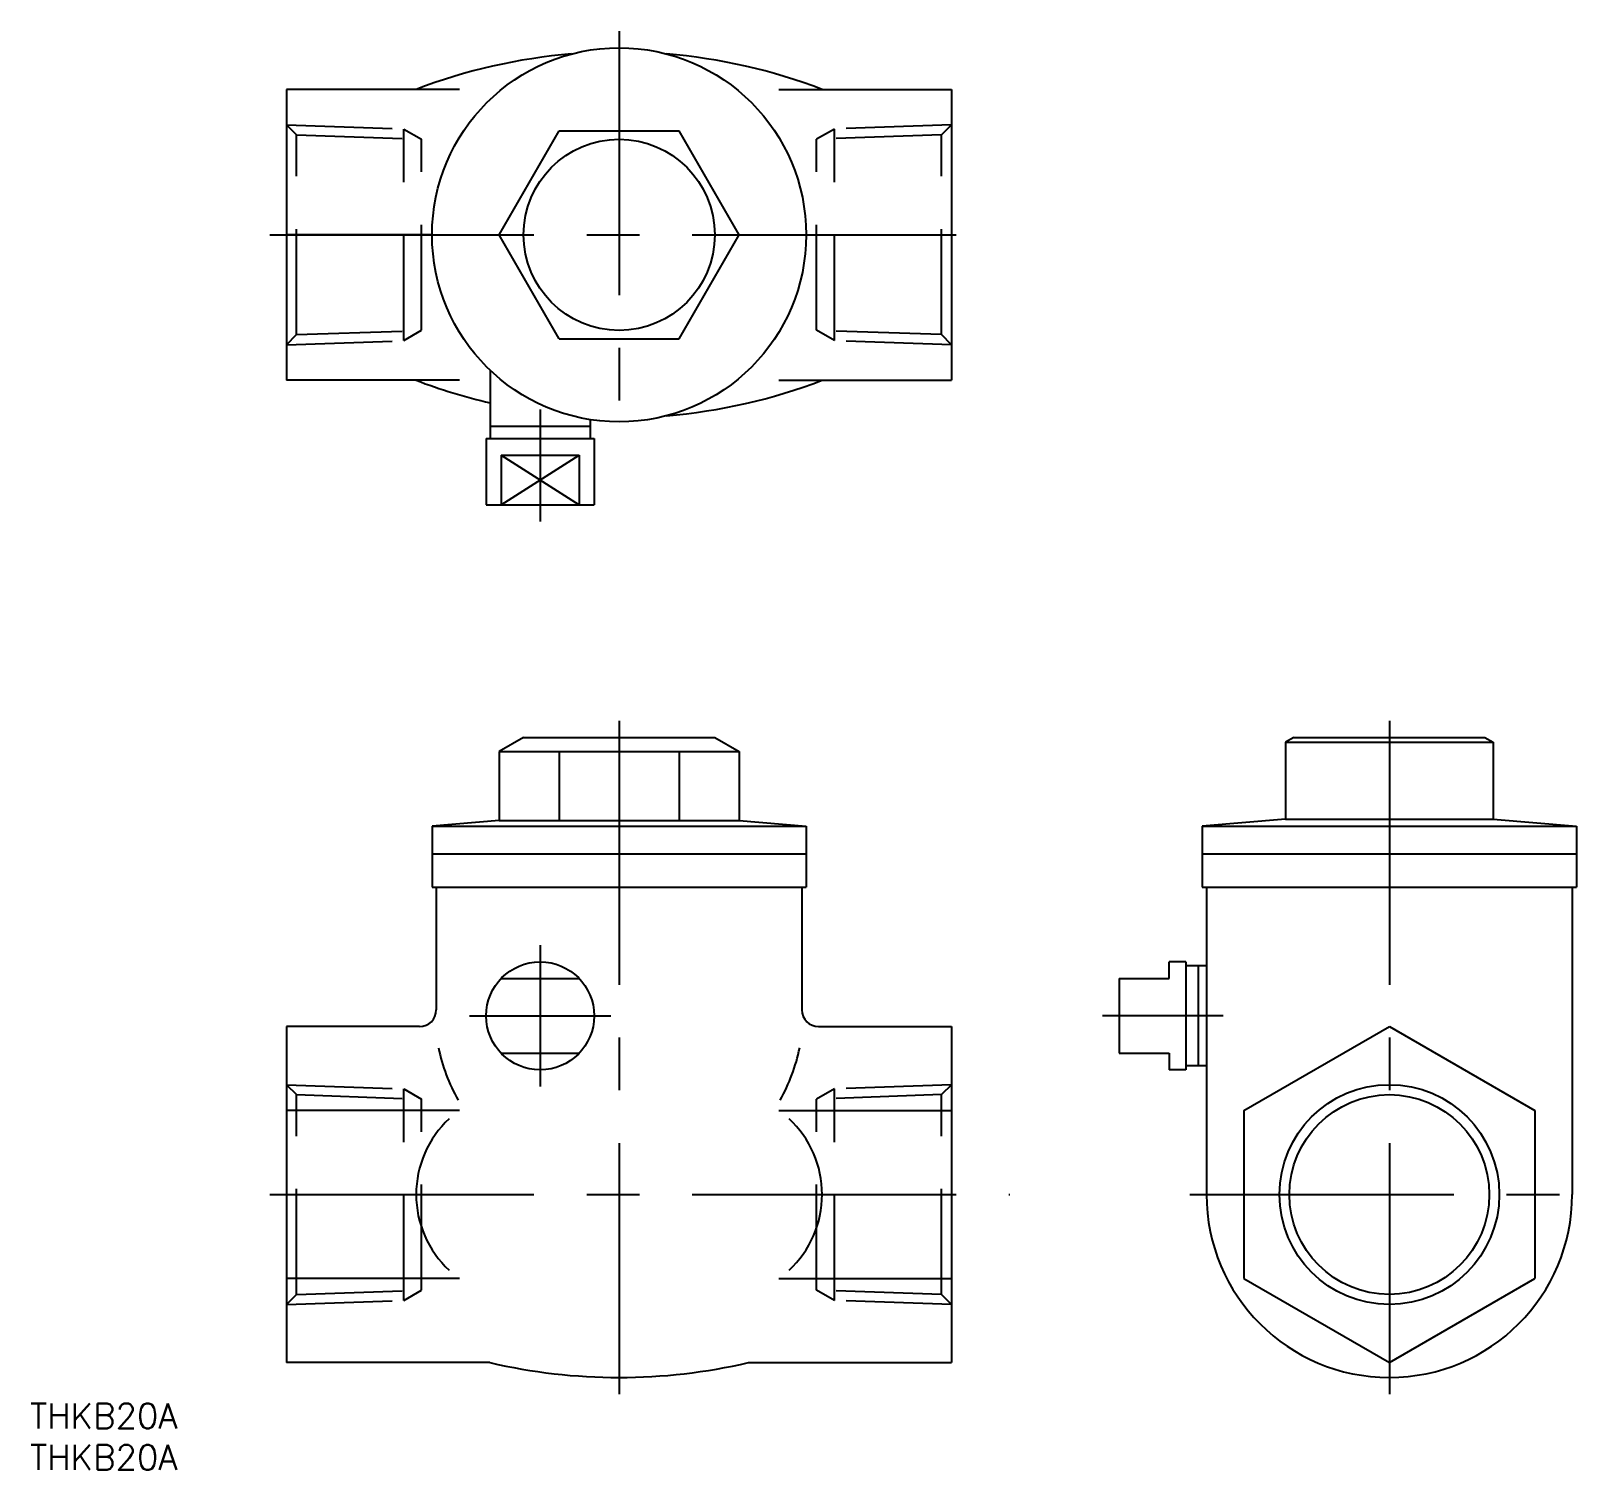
# Model space of a CAD drawing. Extents: x -163 to 24, y -33 to 140.
import ezdxf

# ---------------------------------------------------------------- set-up
doc = ezdxf.new("R2010")
doc.units = 0
doc.linetypes.add('CENTER', pattern=[50.8, 31.75, -6.35, 6.35, -6.35])
doc.linetypes.add('DASHED', pattern=[19.05, 12.7, -6.35])
doc.layers.get('0').update_dxf_attribs({"linetype": 'CONTINUOUS'})
doc.layers.add('CENTER', color=1, linetype='CENTER')
doc.styles.get("Standard").update_dxf_attribs({"font": 'txt.shx', "height": 3, "bigfont": 'bigfont.shx'})

msp = doc.modelspace()

# ---------------------------------------------------------------- linework, layer by layer
at = {"color": 7, "linetype": 'CONTINUOUS'}
for p, q in [((-132.66, 132.96), (-132.66, 97.96)), ((-111.88, 132.96), (-132.66, 132.96)), ((-73.45, 132.96), (-52.66, 132.96)), ((-52.66, 132.96), (-52.66, 97.96)), ((-107.1, 115.46), (-99.88, 127.96)), ((-99.88, 127.96), (-85.44, 127.96)), ((-78.23, 115.46), (-85.44, 127.96)), ((-115.16, 115.46), (-132.66, 115.46)), ((-99.88, 102.96), (-107.1, 115.46)), ((-85.44, 102.96), (-78.23, 115.46)), ((-70.16, 115.46), (-52.66, 115.46)), ((-99.88, 102.96), (-85.44, 102.96)), ((-111.88, 97.96), (-132.66, 97.96)), ((-108.16, 99.15), (-108.16, 90.96)), ((-73.45, 97.96), (-52.66, 97.96)), ((-108.16, 92.46), (-96.16, 92.46)), ((-96.16, 93.24), (-96.16, 90.96)), ((-108.66, 90.96), (-95.66, 90.96)), ((-108.66, 90.96), (-108.66, 82.96)), ((-95.66, 90.96), (-95.66, 82.96)), ((-106.85, 88.96), (-106.85, 82.96)), ((-106.85, 88.96), (-97.47, 88.96)), ((-97.47, 88.96), (-97.47, 82.96)), ((-108.66, 82.96), (-95.66, 82.96)), ((-104.16, 55), (-107.11, 53.3)), ((-104.16, 55), (-81.16, 55)), ((-81.16, 55), (-78.21, 53.3)), ((-11.5, 55), (-12.5, 54.42)), ((-12.5, 54.42), (12.5, 54.42)), ((-12.5, 54.42), (-12.5, 45.17)), ((-11.5, 55), (11.5, 55)), ((0, 54.42), (0, 45.17)), ((11.5, 55), (12.5, 54.42)), ((12.5, 54.42), (12.5, 45.17)), ((-107.11, 53.3), (-78.21, 53.3)), ((-107.11, 53.3), (-107.11, 45)), ((-99.88, 53.3), (-99.88, 45)), ((-85.44, 53.3), (-85.44, 45)), ((-78.21, 53.3), (-78.21, 45)), ((-107.11, 45), (-115.16, 44.3)), ((-107.11, 45), (-78.21, 45)), ((-78.21, 45), (-70.16, 44.3)), ((-12.5, 45.17), (-22.5, 44.3)), ((-12.5, 45.17), (12.5, 45.17)), ((12.5, 45.17), (22.5, 44.3)), ((-115.16, 44.3), (-70.16, 44.3)), ((-115.16, 44.3), (-115.16, 37)), ((-70.16, 44.3), (-70.16, 37)), ((-22.5, 44.3), (22.5, 44.3)), ((-22.5, 44.3), (-22.5, 37)), ((22.5, 44.3), (22.5, 37)), ((-115.16, 41), (-70.16, 41)), ((-22.5, 41), (22.5, 41)), ((-115.16, 37), (-70.16, 37)), ((-114.66, 37), (-114.66, 22.21)), ((-70.66, 37), (-70.66, 22.21)), ((-22.5, 37), (22.5, 37)), ((-22, 37), (-22, 0)), ((22, 37), (22, 0)), ((-26.5, 26), (-26.5, 28)), ((-24.5, 28), (-26.5, 28)), ((-24.5, 28), (-24.5, 15)), ((-22, 27.5), (-24.5, 27.5)), ((-23, 27.5), (-23, 15.5)), ((-106.85, 26), (-97.47, 26)), ((-32.5, 26), (-26.5, 26)), ((-32.5, 26), (-32.5, 17)), ((-132.66, 20.21), (-132.66, -20.21)), ((-116.66, 20.21), (-132.66, 20.21)), ((-68.66, 20.21), (-52.66, 20.21)), ((-52.66, 20.21), (-52.66, -20.21)), ((-17.5, 10.1), (0, 20.21)), ((0, 20.21), (17.5, 10.1)), ((-106.85, 17), (-97.47, 17)), ((-32.5, 17), (-26.5, 17)), ((-26.5, 17), (-26.5, 15)), ((-24.5, 15), (-26.5, 15)), ((-22, 15.5), (-24.5, 15.5)), ((-111.88, 10.1), (-132.66, 10.1)), ((-73.45, 10.1), (-52.66, 10.1)), ((-17.5, 10.1), (-17.5, -10.1)), ((17.5, 10.1), (17.5, -10.1)), ((-111.88, -10.1), (-132.66, -10.1)), ((-73.45, -10.1), (-52.66, -10.1)), ((-17.5, -10.1), (0, -20.21)), ((0, -20.21), (17.5, -10.1)), ((-108.23, -20.21), (-132.66, -20.21)), ((-77.09, -20.21), (-52.66, -20.21))]:
    msp.add_line(p, q, dxfattribs=at)
at = {"color": 3, "linetype": 'DASHED'}
for p, q in [((-132.66, 128.68), (-118.56, 128.19)), ((-132.66, 128.68), (-131.46, 127.48)), ((-131.46, 103.45), (-131.46, 127.48)), ((-131.46, 127.48), (-116.42, 126.95)), ((-118.56, 102.73), (-118.56, 128.19)), ((-118.56, 128.19), (-116.42, 126.95)), ((-66.76, 128.19), (-68.9, 126.95)), ((-53.87, 127.48), (-68.9, 126.95)), ((-52.66, 128.68), (-66.76, 128.19)), ((-66.76, 102.73), (-66.76, 128.19)), ((-52.66, 128.68), (-53.87, 127.48)), ((-53.87, 103.45), (-53.87, 127.48)), ((-116.42, 103.97), (-116.42, 126.95)), ((-68.9, 103.97), (-68.9, 126.95)), ((-132.66, 102.24), (-131.46, 103.45)), ((-131.46, 103.45), (-116.42, 103.97)), ((-118.56, 102.73), (-116.42, 103.97)), ((-53.87, 103.45), (-68.9, 103.97)), ((-66.76, 102.73), (-68.9, 103.97)), ((-52.66, 102.24), (-53.87, 103.45)), ((-132.66, 102.24), (-118.56, 102.73)), ((-52.66, 102.24), (-66.76, 102.73)), ((-132.66, 13.22), (-118.56, 12.73)), ((-132.66, 13.22), (-131.46, 12.02)), ((-52.66, 13.22), (-66.76, 12.73)), ((-52.66, 13.22), (-53.87, 12.02)), ((-131.46, 12.02), (-116.42, 11.49)), ((-131.46, -12.02), (-131.46, 12.02)), ((-118.56, 12.73), (-116.42, 11.49)), ((-118.56, -12.73), (-118.56, 12.73)), ((-116.42, -11.49), (-116.42, 11.49)), ((-66.76, 12.73), (-68.9, 11.49)), ((-53.87, 12.02), (-68.9, 11.49)), ((-68.9, -11.49), (-68.9, 11.49)), ((-66.76, -12.73), (-66.76, 12.73)), ((-53.87, -12.02), (-53.87, 12.02)), ((-132.66, -13.22), (-131.46, -12.02)), ((-132.66, -13.22), (-118.56, -12.73)), ((-131.46, -12.02), (-116.42, -11.49)), ((-118.56, -12.73), (-116.42, -11.49)), ((-53.87, -12.02), (-68.9, -11.49)), ((-66.76, -12.73), (-68.9, -11.49)), ((-52.66, -13.22), (-66.76, -12.73)), ((-52.66, -13.22), (-53.87, -12.02))]:
    msp.add_line(p, q, dxfattribs=at)
at = {"color": 3, "linetype": 'CONTINUOUS'}
for p, q in [((-106.85, 82.96), (-97.47, 88.96)), ((-106.85, 88.96), (-97.47, 82.96))]:
    msp.add_line(p, q, dxfattribs=at)
at = {"color": 7, "linetype": 'CONTINUOUS'}
for centre, radius in [((-92.66, 115.46), 22.5), ((-92.66, 115.46), 11.5), ((-102.16, 21.5), 6.5), ((0, 0), 12.02)]:
    msp.add_circle(centre, radius, dxfattribs=at)
at = {"color": 3, "linetype": 'CONTINUOUS'}
msp.add_circle((0, 0), 13.22, dxfattribs=at)
at = {"color": 7, "linetype": 'CONTINUOUS'}
for centre, radius, start, end in [((-92.66, 68.96), 68.5, 94.7901, 110.8836), ((-92.66, 68.96), 68.5, 69.1164, 85.2099), ((-92.66, 161.96), 68.5, 249.1164, 256.922), ((-92.66, 161.96), 68.5, 274.7901, 290.8836), ((-116.66, 22.21), 2, 270, 0), ((-68.66, 22.21), 2, 180, 270), ((-92.66, 22.2), 22.2, 191.8375, 209.2382), ((-92.66, 22.2), 22.2, 330.7618, 348.1625), ((-104.67, 0), 12.41, 132.8145, 227.1855), ((-80.65, 0), 12.41, 312.8145, 47.1855), ((0, 0), 22, 180, 360), ((-92.66, 46.5), 68.5, 256.8628, 283.1372)]:
    msp.add_arc(centre, radius, start, end, dxfattribs=at)
at = {"layer": 'CENTER', "color": 1, "linetype": 'CENTER'}
for p, q in [((-92.66, 139.96), (-92.66, 90.96)), ((-134.66, 115.46), (-50.66, 115.46)), ((-102.16, 94.46), (-102.16, 80.96)), ((-92.66, 57), (-92.66, -24)), ((0, 57), (0, -24)), ((-102.16, 30), (-102.16, 13)), ((-110.66, 21.5), (-93.66, 21.5)), ((-20, 21.5), (-34.5, 21.5)), ((-134.66, 0), (-45.66, 0)), ((-24, 0), (24, 0))]:
    msp.add_line(p, q, dxfattribs=at)

# ---------------------------------------------------------------- texts
at = {"color": 7, "linetype": 'CONTINUOUS'}
for p in [(-163.52, -28.13), (-163.52, -33.12)]:
    msp.add_text('THKB20A', height=3, dxfattribs=at).set_placement(p)

doc.saveas('drawing.dxf')
